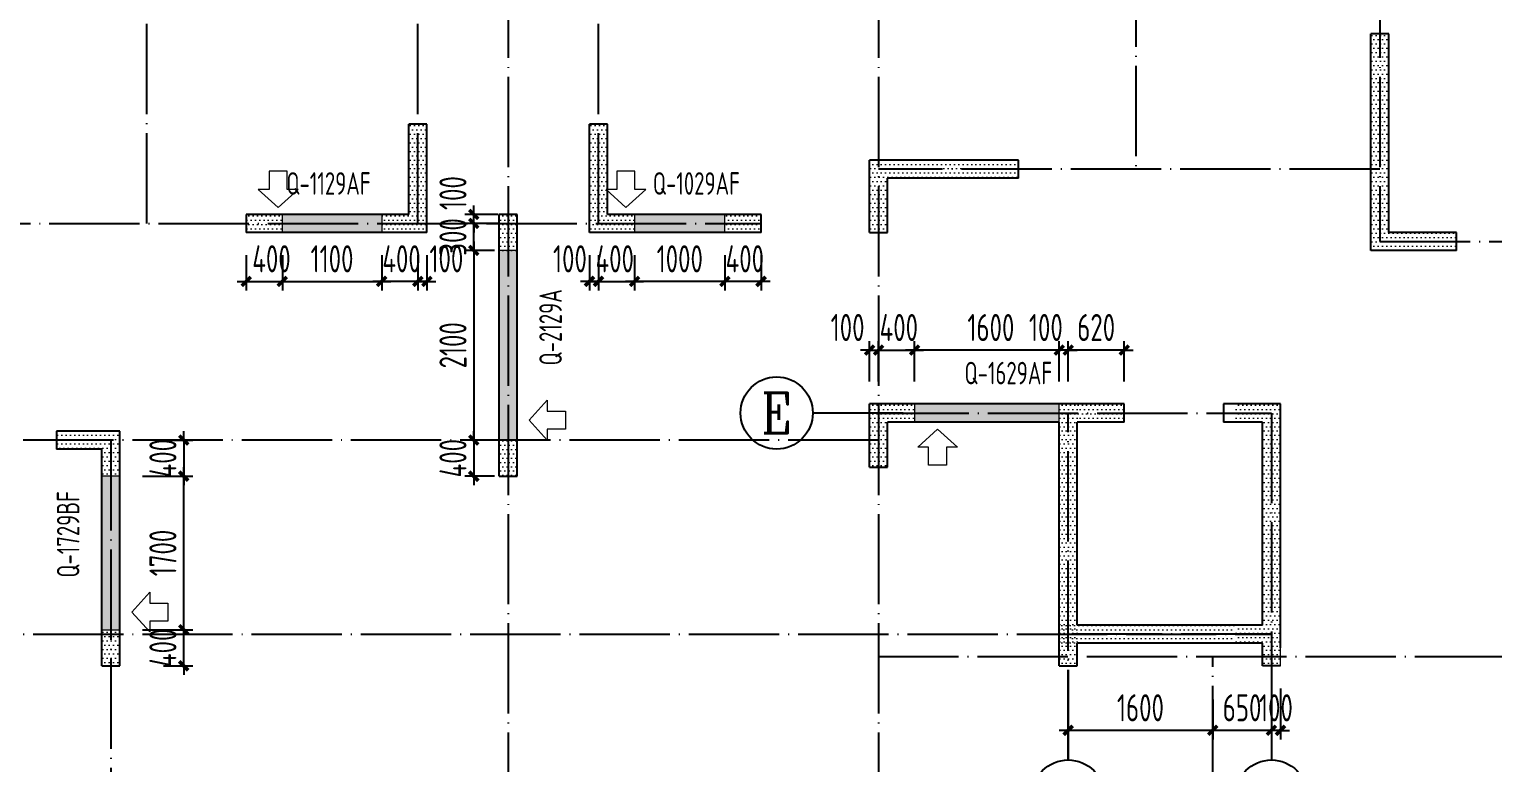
# Model space of a CAD drawing. Extents: x -85320 to 1679916, y -1321939 to 627.
# Drawn here: x 1134817 to 1151019, y -772282 to -764159 of the extents above; entities that cross this region are included whole.
import ezdxf
from ezdxf.enums import TextEntityAlignment as Align

# ---------------------------------------------------------------- set-up
doc = ezdxf.new("R2010")
doc.units = 0
doc.header["$LTSCALE"] = 1000
doc.linetypes.add('DOTE', pattern=[2.42, 2, -0.2, 0.02, -0.2])
for name, color, linetype in [('AXIS', 3, 'Continuous'), ('AXIS_TEXT', 7, 'Continuous'), ('DOTE', 1, 'DOTE'), ('G-06墙-01砼墙', 50, 'Continuous')]:
    doc.layers.add(name, color=color, linetype=linetype)
for name, color, linetype, lineweight in [('DIM', 3, 'Continuous', 0), ('WCOL', 7, 'Continuous', 0), ('WCOL_DE_DIM', 3, 'Continuous', 0), ('WCOL_HATCH', 251, 'Continuous', 0), ('预制墙标注', 2, 'Continuous', 18)]:
    doc.layers.add(name, color=color, linetype=linetype, lineweight=lineweight)
doc.styles.add('_TCH_AXIS', font='COMPLEX', dxfattribs={"bigfont": 'GBCBIG'})
doc.styles.add('COMPLEX', font='COMPLEX')
doc.styles.add('TSSD_Dimension', font='tssdeng.shx', dxfattribs={"width": 0.7, "bigfont": 'hztxt.shx'})
doc.styles.add('TSSD_Rein', font='Tssdeng.shx', dxfattribs={"width": 0.7, "bigfont": 'hztxt.shx'})
doc.styles.add('样式 1', font='yjkeng.shx', dxfattribs={"width": 0.7, "bigfont": 'yjkchn.shx'})
doc.dimstyles.new('TSSD_100_100', dxfattribs={"dimtxt": 300, "dimasz": 100, "dimexe": 100, "dimexo": 250, "dimgap": 100, "dimtad": 1, "dimdec": 0, "dimzin": 0, "dimdsep": 46, "dimtxsty": 'TSSD_Dimension', "dimblk": 'ARCHTICK', "dimblk1": 'ARCHTICK', "dimblk2": 'ARCHTICK', "dimcen": 0, "dimdle": 100, "dimclrt": 7, "dimadec": 0, "dimazin": 0, "dimtfac": 1, "dimtdec": 0, "dimtix": 1, "dimtmove": 2, "dimatfit": 3, "dimfxl": 1, "dimtolj": 1, "dimtzin": 0, "dimarcsym": 0})
doc.dimstyles.new('TSSD_100_100$0', dxfattribs={"dimtxt": 300, "dimasz": 100, "dimexe": 100, "dimexo": 250, "dimgap": 80, "dimtad": 1, "dimdec": 0, "dimzin": 0, "dimdsep": 46, "dimtxsty": 'TSSD_Rein', "dimblk": 'ARCHTICK', "dimcen": 0, "dimdle": 100, "dimclrt": 7, "dimadec": 0, "dimazin": 0, "dimtfac": 1, "dimtdec": 0, "dimtix": 1, "dimtmove": 2, "dimatfit": 3, "dimldrblk": '_TSDBK', "dimfxl": 1, "dimtolj": 1, "dimtzin": 0, "dimarcsym": 0})
pattern_1 = [(0, (-5587162.457, -547627.714), (23.8125, 47.625), [0, -47.625])]

# ---------------------------------------------------------------- blocks, each defined once
blk = doc.blocks.new('_AXISO')
blk.add_circle((0, 0), 0.5)
at = {"layer": 'AXIS_TEXT', "style": 'COMPLEX', "width": 1.041667}
blk.add_attdef('A', text='', height=0.56, dxfattribs=at).set_placement((-0.25, -0.28), (0.25, -0.28), align=Align.FIT)
blk = doc.blocks.new('GFHDF')
at = {"layer": 'AXIS', "color": 0}
for p, q in [((1498502.2, -341336.4), (1497502.2, -341336.4)), ((1500329.7, -344178.8), (1500329.7, -345178.8)), ((1502579.7, -344178.8), (1502579.7, -345178.8))]:
    blk.add_line(p, q, dxfattribs=at)
at = {"layer": 'DOTE', "ltscale": 0.5}
for p, q in [((1501079.7, -331442.1), (1501079.7, -338636.4)), ((1490129.7, -339236.4), (1490129.7, -331564.7)), ((1493129.7, -339236.4), (1493129.7, -331564.7)), ((1494129.7, -331564.7), (1494129.7, -350197.9)), ((1495129.7, -339236.4), (1495129.7, -331564.7)), ((1498229.7, -331564.7), (1498229.7, -350197.9)), ((1503779.7, -331564.7), (1503779.7, -339436.4)), ((1503779.7, -338636.4), (1498229.7, -338636.4)), ((1468479.7, -339236.4), (1496929.7, -339236.4)), ((1503779.7, -339436.4), (1511216.4, -339436.4)), ((1498229.7, -341336.4), (1502579.7, -341336.4)), ((1500329.7, -345178.8), (1500329.7, -341336.4)), ((1502579.7, -341336.4), (1502579.7, -345178.8)), ((1498229.7, -341636.4), (1481958.6, -341636.4)), ((1489729.7, -341636.4), (1489729.7, -350197.9)), ((1471929.7, -343786.4), (1502579.7, -343786.4)), ((1502579.7, -343786.4), (1500329.7, -343786.4)), ((1511216.4, -344036.4), (1498229.7, -344036.4)), ((1501929.7, -350197.9), (1501929.7, -344036.4))]:
    blk.add_line(p, q, dxfattribs=at)
at = {"layer": 'AXIS', "color": 0}
ref = blk.add_blockref('_AXISO', (1497102.2, -341336.4), dxfattribs=dict(at, xscale=800, yscale=800, zscale=800))
ref.add_attrib('A', 'E', dxfattribs={"layer": 'AXIS_TEXT', "color": 0, "height": 445.4, "style": '_TCH_AXIS'}).set_placement((1496932.5, -341559.1), (1497271.9, -341559.1), align=Align.FIT)
ref = blk.add_blockref('_AXISO', (1500329.7, -345578.8), dxfattribs=dict(at, xscale=800, yscale=800, zscale=800))
ref.add_attrib('A', '27', dxfattribs={"layer": 'AXIS_TEXT', "color": 0, "height": 294.28, "style": '_TCH_AXIS'}).set_placement((1500091.5, -345725.9), (1500567.9, -345725.9), align=Align.FIT)
ref = blk.add_blockref('_AXISO', (1502579.7, -345578.8), dxfattribs=dict(at, xscale=800, yscale=800, zscale=800))
ref.add_attrib('A', '30', dxfattribs={"layer": 'AXIS_TEXT', "color": 0, "height": 300.65, "style": '_TCH_AXIS'}).set_placement((1502343.5, -345729.1), (1502815.9, -345729.1), align=Align.FIT)
blk = doc.blocks.new('_ArchTick')
at = {"color": 0, "linetype": 'ByBlock', "const_width": 0.4}
blk.add_lwpolyline([(-0.5, -0.5), (0.5, 0.5)], dxfattribs=at)
blk = doc.blocks.new('*D136')
at = {"layer": 'Defpoints', "color": 0, "transparency": 16777216}
for p in [(1148569, -771209), (1148669, -771209), (1148569, -771923)]:
    blk.add_point(p, dxfattribs=at)
at = {"layer": 'DIM', "color": 0, "lineweight": -2, "transparency": 16777216}
for p, q in [((1148569, -771459), (1148569, -772023)), ((1148669, -771459), (1148669, -772023)), ((1148569, -771923), (1148469, -771923)), ((1148669, -771923), (1148569, -771923)), ((1148669, -771923), (1148769, -771923))]:
    blk.add_line(p, q, dxfattribs=at)
at = {"layer": 'DIM', "color": 0, "lineweight": -2, "transparency": 16777216, "xscale": 100, "yscale": 100, "zscale": 100}
blk.add_blockref('_ArchTick', (1148569, -771923), dxfattribs=at)
at = {"layer": 'DIM', "color": 0, "lineweight": -2, "transparency": 16777216, "xscale": 100, "yscale": 100, "zscale": 100, "rotation": 180}
blk.add_blockref('_ArchTick', (1148669, -771923), dxfattribs=at)
at = {"layer": 'DIM', "color": 7, "transparency": 16777216, "insert": (1148619, -771673), "char_height": 300, "attachment_point": 5, "style": 'TSSD_Dimension'}
blk.add_mtext('\\A1;100', dxfattribs=at)
blk = doc.blocks.new('*D137')
at = {"layer": 'Defpoints', "color": 0, "transparency": 16777216}
for p in [(1147919, -771332), (1148569, -771209), (1147919, -771923)]:
    blk.add_point(p, dxfattribs=at)
at = {"layer": 'DIM', "color": 0, "lineweight": -2, "transparency": 16777216}
for p, q in [((1148569, -771459), (1148569, -772023)), ((1147919, -771582), (1147919, -772023)), ((1148669, -771923), (1147819, -771923))]:
    blk.add_line(p, q, dxfattribs=at)
at = {"layer": 'DIM', "color": 0, "lineweight": -2, "transparency": 16777216, "xscale": 100, "yscale": 100, "zscale": 100, "rotation": 180}
blk.add_blockref('_ArchTick', (1147919, -771923), dxfattribs=at)
at = {"layer": 'DIM', "color": 0, "lineweight": -2, "transparency": 16777216, "xscale": 100, "yscale": 100, "zscale": 100}
blk.add_blockref('_ArchTick', (1148569, -771923), dxfattribs=at)
at = {"layer": 'DIM', "color": 7, "transparency": 16777216, "insert": (1148244, -771673), "char_height": 300, "attachment_point": 5, "style": 'TSSD_Dimension'}
blk.add_mtext('\\A1;650', dxfattribs=at)
blk = doc.blocks.new('*D138')
at = {"layer": 'Defpoints', "color": 0, "transparency": 16777216}
for p in [(1146319, -771332), (1147919, -771332), (1146319, -771923)]:
    blk.add_point(p, dxfattribs=at)
at = {"layer": 'DIM', "color": 0, "lineweight": -2, "transparency": 16777216}
for p, q in [((1146319, -771582), (1146319, -772023)), ((1147919, -771582), (1147919, -772023)), ((1148019, -771923), (1146219, -771923))]:
    blk.add_line(p, q, dxfattribs=at)
at = {"layer": 'DIM', "color": 0, "lineweight": -2, "transparency": 16777216, "xscale": 100, "yscale": 100, "zscale": 100, "rotation": 180}
blk.add_blockref('_ArchTick', (1146319, -771923), dxfattribs=at)
at = {"layer": 'DIM', "color": 0, "lineweight": -2, "transparency": 16777216, "xscale": 100, "yscale": 100, "zscale": 100}
blk.add_blockref('_ArchTick', (1147919, -771923), dxfattribs=at)
at = {"layer": 'DIM', "color": 7, "transparency": 16777216, "insert": (1147119, -771673), "char_height": 300, "attachment_point": 5, "style": 'TSSD_Dimension'}
blk.add_mtext('\\A1;1600', dxfattribs=at)
blk = doc.blocks.new('*D139')
at = {"layer": 'Defpoints', "color": 0, "transparency": 16777216}
for p in [(1146319, -767712), (1146319, -768309), (1146939, -768309)]:
    blk.add_point(p, dxfattribs=at)
at = {"layer": 'DIM', "color": 0, "lineweight": -2, "transparency": 16777216}
for p, q in [((1146319, -768059), (1146319, -767612)), ((1146939, -768059), (1146939, -767612)), ((1146319, -767712), (1146219, -767712)), ((1146939, -767712), (1146319, -767712)), ((1146939, -767712), (1147039, -767712))]:
    blk.add_line(p, q, dxfattribs=at)
at = {"layer": 'DIM', "color": 0, "lineweight": -2, "transparency": 16777216, "xscale": 100, "yscale": 100, "zscale": 100}
blk.add_blockref('_ArchTick', (1146319, -767712), dxfattribs=at)
at = {"layer": 'DIM', "color": 0, "lineweight": -2, "transparency": 16777216, "xscale": 100, "yscale": 100, "zscale": 100, "rotation": 180}
blk.add_blockref('_ArchTick', (1146939, -767712), dxfattribs=at)
at = {"layer": 'DIM', "color": 7, "transparency": 16777216, "insert": (1146629, -767462), "char_height": 300, "attachment_point": 5, "style": 'TSSD_Dimension'}
blk.add_mtext('\\A1;620', dxfattribs=at)
blk = doc.blocks.new('*D140')
at = {"layer": 'Defpoints', "color": 0, "transparency": 16777216}
for p in [(1146219, -767712), (1146219, -768309), (1146319, -768309)]:
    blk.add_point(p, dxfattribs=at)
at = {"layer": 'DIM', "color": 0, "lineweight": -2, "transparency": 16777216}
for p, q in [((1146219, -768059), (1146219, -767612)), ((1146319, -768059), (1146319, -767612)), ((1146219, -767712), (1146119, -767712)), ((1146319, -767712), (1146219, -767712)), ((1146319, -767712), (1146419, -767712))]:
    blk.add_line(p, q, dxfattribs=at)
at = {"layer": 'DIM', "color": 0, "lineweight": -2, "transparency": 16777216, "xscale": 100, "yscale": 100, "zscale": 100}
blk.add_blockref('_ArchTick', (1146219, -767712), dxfattribs=at)
at = {"layer": 'DIM', "color": 0, "lineweight": -2, "transparency": 16777216, "xscale": 100, "yscale": 100, "zscale": 100, "rotation": 180}
blk.add_blockref('_ArchTick', (1146319, -767712), dxfattribs=at)
at = {"layer": 'DIM', "color": 7, "transparency": 16777216, "insert": (1146072, -767462), "char_height": 300, "attachment_point": 5, "style": 'TSSD_Dimension'}
blk.add_mtext('\\A1;100', dxfattribs=at)
blk = doc.blocks.new('*D141')
at = {"layer": 'Defpoints', "color": 0, "transparency": 16777216}
for p in [(1144219, -767712), (1144119, -768309), (1144219, -768309)]:
    blk.add_point(p, dxfattribs=at)
at = {"layer": 'DIM', "color": 0, "lineweight": -2, "transparency": 16777216}
for p, q in [((1144119, -768059), (1144119, -767612)), ((1144219, -768059), (1144219, -767612)), ((1144119, -767712), (1144019, -767712)), ((1144119, -767712), (1144219, -767712)), ((1144219, -767712), (1144319, -767712))]:
    blk.add_line(p, q, dxfattribs=at)
at = {"layer": 'DIM', "color": 0, "lineweight": -2, "transparency": 16777216, "xscale": 100, "yscale": 100, "zscale": 100}
blk.add_blockref('_ArchTick', (1144119, -767712), dxfattribs=at)
at = {"layer": 'DIM', "color": 0, "lineweight": -2, "transparency": 16777216, "xscale": 100, "yscale": 100, "zscale": 100, "rotation": 180}
blk.add_blockref('_ArchTick', (1144219, -767712), dxfattribs=at)
at = {"layer": 'DIM', "color": 7, "transparency": 16777216, "insert": (1143877, -767462), "char_height": 300, "attachment_point": 5, "style": 'TSSD_Dimension'}
blk.add_mtext('\\A1;100', dxfattribs=at)
blk = doc.blocks.new('*D142')
at = {"layer": 'Defpoints', "color": 0, "transparency": 16777216}
for p in [(1144619, -767712), (1144219, -768309), (1144619, -768309)]:
    blk.add_point(p, dxfattribs=at)
at = {"layer": 'DIM', "color": 0, "lineweight": -2, "transparency": 16777216}
for p, q in [((1144219, -768059), (1144219, -767612)), ((1144619, -768059), (1144619, -767612)), ((1144119, -767712), (1144719, -767712))]:
    blk.add_line(p, q, dxfattribs=at)
at = {"layer": 'DIM', "color": 0, "lineweight": -2, "transparency": 16777216, "xscale": 100, "yscale": 100, "zscale": 100, "rotation": 180}
blk.add_blockref('_ArchTick', (1144219, -767712), dxfattribs=at)
at = {"layer": 'DIM', "color": 0, "lineweight": -2, "transparency": 16777216, "xscale": 100, "yscale": 100, "zscale": 100}
blk.add_blockref('_ArchTick', (1144619, -767712), dxfattribs=at)
at = {"layer": 'DIM', "color": 7, "transparency": 16777216, "insert": (1144444, -767462), "char_height": 300, "attachment_point": 5, "style": 'TSSD_Dimension'}
blk.add_mtext('\\A1;400', dxfattribs=at)
blk = doc.blocks.new('*D145')
at = {"layer": 'Defpoints', "color": 0, "transparency": 16777216}
for p in [(1141519, -766409), (1142519, -766409), (1141519, -766951)]:
    blk.add_point(p, dxfattribs=at)
at = {"layer": 'DIM', "color": 0, "lineweight": -2, "transparency": 16777216}
for p, q in [((1141519, -766659), (1141519, -767051)), ((1142519, -766659), (1142519, -767051)), ((1142619, -766951), (1141419, -766951))]:
    blk.add_line(p, q, dxfattribs=at)
at = {"layer": 'DIM', "color": 0, "lineweight": -2, "transparency": 16777216, "xscale": 100, "yscale": 100, "zscale": 100, "rotation": 180}
blk.add_blockref('_ArchTick', (1141519, -766951), dxfattribs=at)
at = {"layer": 'DIM', "color": 0, "lineweight": -2, "transparency": 16777216, "xscale": 100, "yscale": 100, "zscale": 100}
blk.add_blockref('_ArchTick', (1142519, -766951), dxfattribs=at)
at = {"layer": 'DIM', "color": 7, "transparency": 16777216, "insert": (1142019, -766701), "char_height": 300, "attachment_point": 5, "style": 'TSSD_Dimension'}
blk.add_mtext('\\A1;1000', dxfattribs=at)
blk = doc.blocks.new('*D146')
at = {"layer": 'Defpoints', "color": 0, "transparency": 16777216}
for p in [(1141019, -766409), (1141119, -766409), (1141019, -766951)]:
    blk.add_point(p, dxfattribs=at)
at = {"layer": 'DIM', "color": 0, "lineweight": -2, "transparency": 16777216}
for p, q in [((1141019, -766659), (1141019, -767051)), ((1141119, -766659), (1141119, -767051)), ((1141019, -766951), (1140919, -766951)), ((1141119, -766951), (1141019, -766951)), ((1141119, -766951), (1141219, -766951))]:
    blk.add_line(p, q, dxfattribs=at)
at = {"layer": 'DIM', "color": 0, "lineweight": -2, "transparency": 16777216, "xscale": 100, "yscale": 100, "zscale": 100}
blk.add_blockref('_ArchTick', (1141019, -766951), dxfattribs=at)
at = {"layer": 'DIM', "color": 0, "lineweight": -2, "transparency": 16777216, "xscale": 100, "yscale": 100, "zscale": 100, "rotation": 180}
blk.add_blockref('_ArchTick', (1141119, -766951), dxfattribs=at)
at = {"layer": 'DIM', "color": 7, "transparency": 16777216, "insert": (1140803, -766701), "char_height": 300, "attachment_point": 5, "style": 'TSSD_Dimension'}
blk.add_mtext('\\A1;100', dxfattribs=at)
blk = doc.blocks.new('*D156')
at = {"layer": 'Defpoints', "color": 0, "transparency": 16777216}
for p in [(1139738, -766309), (1140260, -766309), (1140219, -766609)]:
    blk.add_point(p, dxfattribs=at)
at = {"layer": 'DIM', "color": 0, "lineweight": -2, "transparency": 16777216}
for p, q in [((1140010, -766309), (1139638, -766309)), ((1139738, -766309), (1139738, -766209)), ((1139738, -766609), (1139738, -766309)), ((1139969, -766609), (1139638, -766609)), ((1139738, -766609), (1139738, -766709))]:
    blk.add_line(p, q, dxfattribs=at)
at = {"layer": 'DIM', "color": 0, "lineweight": -2, "transparency": 16777216, "xscale": 100, "yscale": 100, "zscale": 100}
for p, rotation in [((1139738, -766309), 270), ((1139738, -766609), 90)]:
    blk.add_blockref('_ArchTick', p, dxfattribs=dict(at, rotation=rotation))
at = {"layer": 'DIM', "color": 7, "transparency": 16777216, "insert": (1139508, -766459), "char_height": 300, "attachment_point": 5, "rotation": 90, "style": 'TSSD_Rein'}
blk.add_mtext('\\A1;300', dxfattribs=at)
blk = doc.blocks.new('_TSDBK')
blk.add_line((-1, 0), (0, 0))
at = {"const_width": 0.5}
blk.add_lwpolyline([(-0.7, -0.7), (0.7, 0.7)], dxfattribs=at)
blk = doc.blocks.new('*D157')
at = {"layer": 'Defpoints', "color": 0, "transparency": 16777216}
for p in [(1139738, -766209), (1140260, -766209), (1140260, -766309)]:
    blk.add_point(p, dxfattribs=at)
at = {"layer": 'DIM', "color": 0, "lineweight": -2, "transparency": 16777216}
for p, q in [((1139738, -766209), (1139738, -766109)), ((1140010, -766209), (1139638, -766209)), ((1140010, -766309), (1139638, -766309)), ((1139738, -766309), (1139738, -766209)), ((1139738, -766309), (1139738, -766409))]:
    blk.add_line(p, q, dxfattribs=at)
at = {"layer": 'DIM', "color": 0, "lineweight": -2, "transparency": 16777216, "xscale": 100, "yscale": 100, "zscale": 100}
for p, rotation in [((1139738, -766209), 270), ((1139738, -766309), 90)]:
    blk.add_blockref('_ArchTick', p, dxfattribs=dict(at, rotation=rotation))
at = {"layer": 'DIM', "color": 7, "transparency": 16777216, "insert": (1139508, -765973), "char_height": 300, "attachment_point": 5, "rotation": 90, "style": 'TSSD_Rein'}
blk.add_mtext('\\A1;100', dxfattribs=at)
blk = doc.blocks.new('*D158')
at = {"layer": 'Defpoints', "color": 0, "transparency": 16777216}
for p in [(1136054, -768709), (1135819, -769109), (1136527, -769109)]:
    blk.add_point(p, dxfattribs=at)
at = {"layer": 'DIM', "color": 0, "lineweight": -2, "transparency": 16777216}
for p, q in [((1136527, -768709), (1136527, -768609)), ((1136304, -768709), (1136627, -768709)), ((1136527, -768709), (1136527, -769109)), ((1136069, -769109), (1136627, -769109)), ((1136527, -769109), (1136527, -769209))]:
    blk.add_line(p, q, dxfattribs=at)
at = {"layer": 'DIM', "color": 0, "lineweight": -2, "transparency": 16777216, "xscale": 100, "yscale": 100, "zscale": 100}
for p, rotation in [((1136527, -768709), 270), ((1136527, -769109), 90)]:
    blk.add_blockref('_ArchTick', p, dxfattribs=dict(at, rotation=rotation))
at = {"layer": 'DIM', "color": 7, "transparency": 16777216, "insert": (1136297, -768909), "char_height": 300, "attachment_point": 5, "rotation": 90, "style": 'TSSD_Rein'}
blk.add_mtext('\\A1;400', dxfattribs=at)
blk = doc.blocks.new('*D181')
at = {"layer": 'Defpoints', "color": 0, "transparency": 16777216}
for p in [(1144619, -767712), (1144619, -768309), (1146219, -768309)]:
    blk.add_point(p, dxfattribs=at)
at = {"layer": 'DIM', "color": 0, "lineweight": -2, "transparency": 16777216}
for p, q in [((1144619, -768059), (1144619, -767612)), ((1146219, -768059), (1146219, -767612)), ((1146319, -767712), (1144519, -767712))]:
    blk.add_line(p, q, dxfattribs=at)
at = {"layer": 'DIM', "color": 0, "lineweight": -2, "transparency": 16777216, "xscale": 100, "yscale": 100, "zscale": 100, "rotation": 180}
blk.add_blockref('_ArchTick', (1144619, -767712), dxfattribs=at)
at = {"layer": 'DIM', "color": 0, "lineweight": -2, "transparency": 16777216, "xscale": 100, "yscale": 100, "zscale": 100}
blk.add_blockref('_ArchTick', (1146219, -767712), dxfattribs=at)
at = {"layer": 'DIM', "color": 7, "transparency": 16777216, "insert": (1145463, -767462), "char_height": 300, "attachment_point": 5, "style": 'TSSD_Dimension'}
blk.add_mtext('\\A1;1600', dxfattribs=at)
blk = doc.blocks.new('*D194')
at = {"layer": 'Defpoints', "color": 0, "transparency": 16777216}
for p in [(1141119, -766409), (1141519, -766409), (1141519, -766951)]:
    blk.add_point(p, dxfattribs=at)
at = {"layer": 'DIM', "color": 0, "lineweight": -2, "transparency": 16777216}
for p, q in [((1141119, -766659), (1141119, -767051)), ((1141519, -766659), (1141519, -767051)), ((1141019, -766951), (1141619, -766951))]:
    blk.add_line(p, q, dxfattribs=at)
at = {"layer": 'DIM', "color": 0, "lineweight": -2, "transparency": 16777216, "xscale": 100, "yscale": 100, "zscale": 100, "rotation": 180}
blk.add_blockref('_ArchTick', (1141119, -766951), dxfattribs=at)
at = {"layer": 'DIM', "color": 0, "lineweight": -2, "transparency": 16777216, "xscale": 100, "yscale": 100, "zscale": 100}
blk.add_blockref('_ArchTick', (1141519, -766951), dxfattribs=at)
at = {"layer": 'DIM', "color": 7, "transparency": 16777216, "insert": (1141299, -766701), "char_height": 300, "attachment_point": 5, "style": 'TSSD_Dimension'}
blk.add_mtext('\\A1;400', dxfattribs=at)
blk = doc.blocks.new('*D195')
at = {"layer": 'Defpoints', "color": 0, "transparency": 16777216}
for p in [(1142519, -766409), (1142919, -766409), (1142519, -766951)]:
    blk.add_point(p, dxfattribs=at)
at = {"layer": 'DIM', "color": 0, "lineweight": -2, "transparency": 16777216}
for p, q in [((1142519, -766659), (1142519, -767051)), ((1142919, -766659), (1142919, -767051)), ((1143019, -766951), (1142419, -766951))]:
    blk.add_line(p, q, dxfattribs=at)
at = {"layer": 'DIM', "color": 0, "lineweight": -2, "transparency": 16777216, "xscale": 100, "yscale": 100, "zscale": 100, "rotation": 180}
blk.add_blockref('_ArchTick', (1142519, -766951), dxfattribs=at)
at = {"layer": 'DIM', "color": 0, "lineweight": -2, "transparency": 16777216, "xscale": 100, "yscale": 100, "zscale": 100}
blk.add_blockref('_ArchTick', (1142919, -766951), dxfattribs=at)
at = {"layer": 'DIM', "color": 7, "transparency": 16777216, "insert": (1142739, -766701), "char_height": 300, "attachment_point": 5, "style": 'TSSD_Dimension'}
blk.add_mtext('\\A1;400', dxfattribs=at)
blk = doc.blocks.new('*D196')
at = {"layer": 'Defpoints', "color": 0, "transparency": 16777216}
for p in [(1137619, -766409), (1138719, -766409), (1138719, -766951)]:
    blk.add_point(p, dxfattribs=at)
at = {"layer": 'DIM', "color": 0, "lineweight": -2, "transparency": 16777216}
for p, q in [((1137619, -766659), (1137619, -767051)), ((1138719, -766659), (1138719, -767051)), ((1137519, -766951), (1138819, -766951))]:
    blk.add_line(p, q, dxfattribs=at)
at = {"layer": 'DIM', "color": 0, "lineweight": -2, "transparency": 16777216, "xscale": 100, "yscale": 100, "zscale": 100, "rotation": 180}
blk.add_blockref('_ArchTick', (1137619, -766951), dxfattribs=at)
at = {"layer": 'DIM', "color": 0, "lineweight": -2, "transparency": 16777216, "xscale": 100, "yscale": 100, "zscale": 100}
blk.add_blockref('_ArchTick', (1138719, -766951), dxfattribs=at)
at = {"layer": 'DIM', "color": 7, "transparency": 16777216, "insert": (1138169, -766701), "char_height": 300, "attachment_point": 5, "style": 'TSSD_Dimension'}
blk.add_mtext('\\A1;1100', dxfattribs=at)
blk = doc.blocks.new('*D197')
at = {"layer": 'Defpoints', "color": 0, "transparency": 16777216}
for p in [(1139119, -766409), (1139219, -766409), (1139219, -766951)]:
    blk.add_point(p, dxfattribs=at)
at = {"layer": 'DIM', "color": 0, "lineweight": -2, "transparency": 16777216}
for p, q in [((1139119, -766659), (1139119, -767051)), ((1139219, -766659), (1139219, -767051)), ((1139119, -766951), (1139019, -766951)), ((1139119, -766951), (1139219, -766951)), ((1139219, -766951), (1139319, -766951))]:
    blk.add_line(p, q, dxfattribs=at)
at = {"layer": 'DIM', "color": 0, "lineweight": -2, "transparency": 16777216, "xscale": 100, "yscale": 100, "zscale": 100}
blk.add_blockref('_ArchTick', (1139119, -766951), dxfattribs=at)
at = {"layer": 'DIM', "color": 0, "lineweight": -2, "transparency": 16777216, "xscale": 100, "yscale": 100, "zscale": 100, "rotation": 180}
blk.add_blockref('_ArchTick', (1139219, -766951), dxfattribs=at)
at = {"layer": 'DIM', "color": 7, "transparency": 16777216, "insert": (1139435, -766701), "char_height": 300, "attachment_point": 5, "style": 'TSSD_Dimension'}
blk.add_mtext('\\A1;100', dxfattribs=at)
blk = doc.blocks.new('*D198')
at = {"layer": 'Defpoints', "color": 0, "transparency": 16777216}
for p in [(1138719, -766409), (1139119, -766409), (1138719, -766951)]:
    blk.add_point(p, dxfattribs=at)
at = {"layer": 'DIM', "color": 0, "lineweight": -2, "transparency": 16777216}
for p, q in [((1138719, -766659), (1138719, -767051)), ((1139119, -766659), (1139119, -767051)), ((1139219, -766951), (1138619, -766951))]:
    blk.add_line(p, q, dxfattribs=at)
at = {"layer": 'DIM', "color": 0, "lineweight": -2, "transparency": 16777216, "xscale": 100, "yscale": 100, "zscale": 100, "rotation": 180}
blk.add_blockref('_ArchTick', (1138719, -766951), dxfattribs=at)
at = {"layer": 'DIM', "color": 0, "lineweight": -2, "transparency": 16777216, "xscale": 100, "yscale": 100, "zscale": 100}
blk.add_blockref('_ArchTick', (1139119, -766951), dxfattribs=at)
at = {"layer": 'DIM', "color": 7, "transparency": 16777216, "insert": (1138939, -766701), "char_height": 300, "attachment_point": 5, "style": 'TSSD_Dimension'}
blk.add_mtext('\\A1;400', dxfattribs=at)
blk = doc.blocks.new('*D199')
at = {"layer": 'Defpoints', "color": 0, "transparency": 16777216}
for p in [(1137219, -766409), (1137619, -766409), (1137619, -766951)]:
    blk.add_point(p, dxfattribs=at)
at = {"layer": 'DIM', "color": 0, "lineweight": -2, "transparency": 16777216}
for p, q in [((1137219, -766659), (1137219, -767051)), ((1137619, -766659), (1137619, -767051)), ((1137119, -766951), (1137719, -766951))]:
    blk.add_line(p, q, dxfattribs=at)
at = {"layer": 'DIM', "color": 0, "lineweight": -2, "transparency": 16777216, "xscale": 100, "yscale": 100, "zscale": 100, "rotation": 180}
blk.add_blockref('_ArchTick', (1137219, -766951), dxfattribs=at)
at = {"layer": 'DIM', "color": 0, "lineweight": -2, "transparency": 16777216, "xscale": 100, "yscale": 100, "zscale": 100}
blk.add_blockref('_ArchTick', (1137619, -766951), dxfattribs=at)
at = {"layer": 'DIM', "color": 7, "transparency": 16777216, "insert": (1137499, -766701), "char_height": 300, "attachment_point": 5, "style": 'TSSD_Dimension'}
blk.add_mtext('\\A1;400', dxfattribs=at)
blk = doc.blocks.new('*D200')
at = {"layer": 'Defpoints', "color": 0, "transparency": 16777216}
for p in [(1140219, -766609), (1139738, -768709), (1140260, -768709)]:
    blk.add_point(p, dxfattribs=at)
at = {"layer": 'DIM', "color": 0, "lineweight": -2, "transparency": 16777216}
for p, q in [((1139969, -766609), (1139638, -766609)), ((1139738, -766509), (1139738, -768809)), ((1140010, -768709), (1139638, -768709))]:
    blk.add_line(p, q, dxfattribs=at)
at = {"layer": 'DIM', "color": 0, "lineweight": -2, "transparency": 16777216, "xscale": 100, "yscale": 100, "zscale": 100}
for p, rotation in [((1139738, -766609), 90), ((1139738, -768709), 270)]:
    blk.add_blockref('_ArchTick', p, dxfattribs=dict(at, rotation=rotation))
at = {"layer": 'DIM', "color": 7, "transparency": 16777216, "insert": (1139508, -767659), "char_height": 300, "attachment_point": 5, "rotation": 90, "style": 'TSSD_Rein'}
blk.add_mtext('\\A1;2100', dxfattribs=at)
blk = doc.blocks.new('*D201')
at = {"layer": 'Defpoints', "color": 0, "transparency": 16777216}
for p in [(1140219, -768709), (1139738, -769109), (1140219, -769109)]:
    blk.add_point(p, dxfattribs=at)
at = {"layer": 'DIM', "color": 0, "lineweight": -2, "transparency": 16777216}
for p, q in [((1139738, -768709), (1139738, -768609)), ((1139969, -768709), (1139638, -768709)), ((1139738, -768709), (1139738, -769109)), ((1139969, -769109), (1139638, -769109)), ((1139738, -769109), (1139738, -769209))]:
    blk.add_line(p, q, dxfattribs=at)
at = {"layer": 'DIM', "color": 0, "lineweight": -2, "transparency": 16777216, "xscale": 100, "yscale": 100, "zscale": 100}
for p, rotation in [((1139738, -768709), 270), ((1139738, -769109), 90)]:
    blk.add_blockref('_ArchTick', p, dxfattribs=dict(at, rotation=rotation))
at = {"layer": 'DIM', "color": 7, "transparency": 16777216, "insert": (1139508, -768909), "char_height": 300, "attachment_point": 5, "rotation": 90, "style": 'TSSD_Rein'}
blk.add_mtext('\\A1;400', dxfattribs=at)
blk = doc.blocks.new('*D202')
at = {"layer": 'Defpoints', "color": 0, "transparency": 16777216}
for p in [(1135819, -769109), (1136527, -769109), (1136054, -770809)]:
    blk.add_point(p, dxfattribs=at)
at = {"layer": 'DIM', "color": 0, "lineweight": -2, "transparency": 16777216}
for p, q in [((1136527, -770909), (1136527, -769009)), ((1136069, -769109), (1136627, -769109)), ((1136304, -770809), (1136627, -770809))]:
    blk.add_line(p, q, dxfattribs=at)
at = {"layer": 'DIM', "color": 0, "lineweight": -2, "transparency": 16777216, "xscale": 100, "yscale": 100, "zscale": 100}
for p, rotation in [((1136527, -769109), 90), ((1136527, -770809), 270)]:
    blk.add_blockref('_ArchTick', p, dxfattribs=dict(at, rotation=rotation))
at = {"layer": 'DIM', "color": 7, "transparency": 16777216, "insert": (1136297, -769959), "char_height": 300, "attachment_point": 5, "rotation": 90, "style": 'TSSD_Rein'}
blk.add_mtext('\\A1;1700', dxfattribs=at)
blk = doc.blocks.new('*D203')
at = {"layer": 'Defpoints', "color": 0, "transparency": 16777216}
for p in [(1135819, -770809), (1136527, -770809), (1136054, -771209)]:
    blk.add_point(p, dxfattribs=at)
at = {"layer": 'DIM', "color": 0, "lineweight": -2, "transparency": 16777216}
for p, q in [((1136527, -770809), (1136527, -770709)), ((1136069, -770809), (1136627, -770809)), ((1136527, -771209), (1136527, -770809)), ((1136304, -771209), (1136627, -771209)), ((1136527, -771209), (1136527, -771309))]:
    blk.add_line(p, q, dxfattribs=at)
at = {"layer": 'DIM', "color": 0, "lineweight": -2, "transparency": 16777216, "xscale": 100, "yscale": 100, "zscale": 100}
for p, rotation in [((1136527, -770809), 270), ((1136527, -771209), 90)]:
    blk.add_blockref('_ArchTick', p, dxfattribs=dict(at, rotation=rotation))
at = {"layer": 'DIM', "color": 7, "transparency": 16777216, "insert": (1136297, -771009), "char_height": 300, "attachment_point": 5, "rotation": 90, "style": 'TSSD_Rein'}
blk.add_mtext('\\A1;400', dxfattribs=at)

msp = doc.modelspace()

# ---------------------------------------------------------------- hatches: boundary and pattern name
at = {"layer": 'WCOL_DE_DIM'}
h = msp.add_hatch(color=6, dxfattribs=at)
h.dxf.hatch_style = 1
h.paths.add_polyline_path([(1137619.045, -766208.84), (1138719.046, -766208.84), (1138719.046, -766408.84), (1137619.045, -766408.84)])
h = msp.add_hatch(color=6, dxfattribs=at)
h.dxf.hatch_style = 1
h.paths.add_polyline_path([(1142519.043, -766208.84), (1141519.043, -766208.84), (1141519.043, -766408.84), (1142519.043, -766408.84)])
h = msp.add_hatch(color=6, dxfattribs=at)
h.dxf.hatch_style = 1
h.paths.add_polyline_path([(1140219.045, -766608.84), (1140019.045, -766608.84), (1140019.045, -768708.839), (1140219.045, -768708.839)])
h = msp.add_hatch(color=6, dxfattribs=at)
h.dxf.hatch_style = 1
h.paths.add_polyline_path([(1146219.043, -768308.839), (1144619.043, -768308.839), (1144619.043, -768508.839), (1146219.043, -768508.839)])
h = msp.add_hatch(color=6, dxfattribs=at)
h.dxf.hatch_style = 1
h.paths.add_polyline_path([(1135819.045, -769108.84), (1135619.045, -769108.84), (1135619.045, -770808.84), (1135819.045, -770808.84)])
at = {"layer": 'WCOL_HATCH'}
h = msp.add_hatch(dxfattribs=at)
h.set_pattern_fill('DOTS', color=256, scale=30, style=0)
h.set_pattern_definition(pattern_1)
h.paths.add_polyline_path([(1149869.043, -764608.84), (1149669.043, -764608.84), (1149669.043, -764208.84), (1149869.043, -764208.84)], flags=0)
h = msp.add_hatch(dxfattribs=at)
h.set_pattern_fill('DOTS', color=256, scale=30, style=0)
h.set_pattern_definition(pattern_1)
h.paths.add_polyline_path([(1150619.044, -766408.84), (1150619.044, -766608.84), (1149669.043, -766608.84), (1149669.043, -764608.84), (1149869.043, -764608.84), (1149869.043, -766408.84)])
h = msp.add_hatch(dxfattribs=at)
h.set_pattern_fill('DOTS', color=256, scale=30, style=0)
h.set_pattern_definition(pattern_1)
h.paths.add_polyline_path([(1139219.044, -765908.84), (1139019.044, -765908.84), (1139019.045, -765208.84), (1139219.045, -765208.84)])
h = msp.add_hatch(dxfattribs=at)
h.set_pattern_fill('DOTS', color=256, scale=30, style=0)
h.set_pattern_definition(pattern_1)
h.paths.add_polyline_path([(1141219.043, -765908.84), (1141019.043, -765908.84), (1141019.045, -765208.84), (1141219.045, -765208.84)])
h = msp.add_hatch(dxfattribs=at)
h.set_pattern_fill('DOTS', color=256, scale=30, style=0)
h.set_pattern_definition(pattern_1)
h.paths.add_polyline_path([(1145369.043, -765608.84), (1145369.043, -765808.84), (1144319.043, -765808.84), (1144319.043, -766408.84), (1144119.043, -766408.84), (1144119.043, -765608.84)])
h = msp.add_hatch(dxfattribs=at)
h.set_pattern_fill('DOTS', color=256, scale=30, style=0)
h.set_pattern_definition(pattern_1)
h.paths.add_polyline_path([(1145369.043, -765808.84), (1145369.043, -765608.84), (1145769.043, -765608.84), (1145769.043, -765808.84)], flags=0)
h = msp.add_hatch(dxfattribs=at)
h.set_pattern_fill('DOTS', color=256, scale=30, style=0)
h.set_pattern_definition(pattern_1)
h.paths.add_polyline_path([(1139219.045, -766408.84), (1138719.045, -766408.84), (1138719.045, -766208.84), (1139019.045, -766208.84), (1139019.045, -765908.84), (1139219.045, -765908.84)], flags=0)
h = msp.add_hatch(dxfattribs=at)
h.set_pattern_fill('DOTS', color=256, scale=30, style=0)
h.set_pattern_definition(pattern_1)
h.paths.add_polyline_path([(1141019.043, -766408.84), (1141519.043, -766408.84), (1141519.043, -766208.84), (1141219.043, -766208.84), (1141219.043, -765908.84), (1141019.043, -765908.84)], flags=0)
h = msp.add_hatch(dxfattribs=at)
h.set_pattern_fill('DOTS', color=256, scale=30, style=0)
h.set_pattern_definition(pattern_1)
h.paths.add_polyline_path([(1137219.045, -766408.84), (1137219.045, -766208.84), (1137619.045, -766208.84), (1137619.045, -766408.84)], flags=0)
h = msp.add_hatch(dxfattribs=at)
h.set_pattern_fill('DOTS', color=256, scale=30, style=0)
h.set_pattern_definition(pattern_1)
h.paths.add_polyline_path([(1140219.045, -766608.84), (1140019.045, -766608.84), (1140019.045, -766208.84), (1140219.045, -766208.84)], flags=0)
h = msp.add_hatch(dxfattribs=at)
h.set_pattern_fill('DOTS', color=256, scale=30, style=0)
h.set_pattern_definition(pattern_1)
h.paths.add_polyline_path([(1142519.043, -766408.84), (1142519.043, -766208.84), (1142919.043, -766208.84), (1142919.043, -766408.84)], flags=0)
h = msp.add_hatch(dxfattribs=at)
h.set_pattern_fill('DOTS', color=256, scale=30, style=0)
h.set_pattern_definition(pattern_1)
h.paths.add_polyline_path([(1144619.043, -768308.839), (1144619.043, -768508.839), (1144319.043, -768508.839), (1144319.043, -769008.839), (1144119.043, -769008.839), (1144119.043, -768308.839)], flags=0)
h = msp.add_hatch(dxfattribs=at)
h.set_pattern_fill('DOTS', color=256, scale=30, style=0)
h.set_pattern_definition(pattern_1)
h.paths.add_polyline_path([(1146419.043, -768308.839), (1146419.043, -771208.839), (1146219.043, -771208.839), (1146219.043, -768308.839)])
h = msp.add_hatch(dxfattribs=at)
h.set_pattern_fill('DOTS', color=256, scale=30, style=0)
h.set_pattern_definition([(0, (-5587032.457, -547627.714), (23.8125, 47.625), [0, -47.625])])
h.paths.add_polyline_path([(1146939.043, -768508.839), (1146419.043, -768508.839), (1146419.043, -768308.839), (1146939.043, -768308.839)])
h = msp.add_hatch(dxfattribs=at)
h.set_pattern_fill('DOTS', color=256, scale=30, style=0)
h.set_pattern_definition(pattern_1)
h.paths.add_polyline_path([(1148669.043, -768308.839), (1148669.043, -770758.84), (1148469.043, -770758.84), (1148469.043, -768508.839), (1148169.043, -768508.839), (1148169.043, -768308.839)])
h = msp.add_hatch(dxfattribs=at)
h.set_pattern_fill('DOTS', color=256, scale=30, style=0)
h.set_pattern_definition(pattern_1)
h.paths.add_polyline_path([(1135819.045, -768608.839), (1135819.045, -769108.84), (1135619.045, -769108.84), (1135619.045, -768808.84), (1135119.045, -768808.84), (1135119.045, -768608.839)], flags=0)
h = msp.add_hatch(dxfattribs=at)
h.set_pattern_fill('DOTS', color=256, scale=30, style=0)
h.set_pattern_definition([(0, (-5587162.457, -547927.714), (23.8125, 47.625), [0, -47.625])])
h.paths.add_polyline_path([(1140219.045, -769108.839), (1140019.045, -769108.839), (1140019.045, -768708.839), (1140219.045, -768708.839)], flags=0)
h = msp.add_hatch(dxfattribs=at)
h.set_pattern_fill('DOTS', color=256, scale=30, style=0)
h.set_pattern_definition([(0, (-5587162.457, -548427.714), (23.8125, 47.625), [0, -47.625])])
h.paths.add_polyline_path([(1135819.045, -771208.84), (1135619.045, -771208.84), (1135619.045, -770808.84), (1135819.045, -770808.84)], flags=0)
h = msp.add_hatch(dxfattribs=at)
h.set_pattern_fill('DOTS', color=256, scale=30, style=0)
h.set_pattern_definition([(0, (-5586832.457, -549877.714), (23.8125, 47.625), [0, -47.625])])
h.paths.add_polyline_path([(1148169.043, -770758.84), (1146219.043, -770758.84), (1146219.043, -770958.84), (1148169.043, -770958.84)])
h = msp.add_hatch(dxfattribs=at)
h.set_pattern_fill('DOTS', color=256, scale=30, style=0)
h.set_pattern_definition(pattern_1)
edge = h.paths.add_edge_path()
edge.add_line((1148469.043, -771208.839), (1148469.043, -770958.84))
edge.add_line((1148469.043, -770958.84), (1148169.043, -770958.84))
edge.add_line((1148169.043, -770958.84), (1148169.043, -770758.84))
edge.add_line((1148169.043, -770758.84), (1148669.043, -770758.84))
edge.add_line((1148669.043, -770758.84), (1148669.043, -771008.84))
h = msp.add_hatch(dxfattribs=at)
h.set_pattern_fill('DOTS', color=256, scale=30, style=0)
h.set_pattern_definition(pattern_1)
h.paths.add_polyline_path([(1148469.043, -771008.84), (1148669.043, -771008.84), (1148669.044, -771108.84), (1148469.043, -771108.84)])
h.paths.add_polyline_path([(1148469.043, -771108.84), (1148669.044, -771108.84), (1148669.044, -771208.839), (1148469.043, -771208.839)])

# ---------------------------------------------------------------- linework, layer by layer
at = {"layer": 'G-06墙-01砼墙'}
for p, q in [((1149669.043, -766608.84), (1149669.043, -764208.84)), ((1149869.043, -764208.84), (1149669.043, -764208.84)), ((1149869.043, -766408.84), (1149869.043, -764208.84)), ((1139019.045, -766208.84), (1139019.045, -765208.84)), ((1139219.045, -765208.84), (1139019.045, -765208.84)), ((1139219.045, -766408.84), (1139219.045, -765208.84)), ((1141019.045, -766408.84), (1141019.045, -765208.84)), ((1141219.045, -765208.84), (1141019.045, -765208.84)), ((1141219.045, -766208.84), (1141219.045, -765208.84)), ((1144119.043, -766408.84), (1144119.043, -765608.84)), ((1145769.043, -765608.84), (1144119.043, -765608.84)), ((1145769.043, -765808.84), (1145769.043, -765608.84)), ((1144319.043, -766408.84), (1144319.043, -765808.84)), ((1145769.043, -765808.84), (1144319.043, -765808.84)), ((1139019.045, -766208.84), (1137219.045, -766208.84)), ((1137219.045, -766208.84), (1137219.045, -766408.84)), ((1140019.045, -769108.839), (1140019.045, -766208.84)), ((1140219.045, -766208.84), (1140019.045, -766208.84)), ((1140219.045, -769108.839), (1140219.045, -766208.84)), ((1142919.043, -766208.84), (1141219.045, -766208.84)), ((1142919.043, -766408.84), (1142919.043, -766208.84)), ((1139219.045, -766408.84), (1137219.045, -766408.84)), ((1142919.043, -766408.84), (1141019.045, -766408.84)), ((1144119.043, -766408.84), (1144319.043, -766408.84)), ((1150619.044, -766408.84), (1149869.043, -766408.84)), ((1150619.044, -766608.84), (1150619.044, -766408.84)), ((1150619.044, -766608.84), (1149669.043, -766608.84)), ((1144119.043, -769008.839), (1144119.043, -768308.839)), ((1146419.043, -768308.839), (1144119.043, -768308.839)), ((1146939.043, -768308.839), (1146419.043, -768308.839)), ((1146939.043, -768508.839), (1146939.043, -768308.839)), ((1148669.043, -768308.839), (1148039.043, -768308.839)), ((1148039.043, -768308.839), (1148039.043, -768508.839)), ((1148669.043, -770758.84), (1148669.043, -768308.839)), ((1135819.045, -768608.839), (1135119.045, -768608.839)), ((1135119.045, -768608.839), (1135119.045, -768808.84)), ((1135819.045, -771208.84), (1135819.045, -768608.839)), ((1144319.043, -769008.839), (1144319.043, -768508.839)), ((1146219.043, -768508.839), (1144319.043, -768508.839)), ((1146219.043, -770758.84), (1146219.043, -768508.839)), ((1146939.043, -768508.839), (1146419.043, -768508.839)), ((1146419.043, -770758.84), (1146419.043, -768508.839)), ((1148469.043, -768508.839), (1148039.043, -768508.839)), ((1148469.043, -770758.84), (1148469.043, -768508.839)), ((1135619.045, -768808.84), (1135119.045, -768808.84)), ((1135619.045, -771208.84), (1135619.045, -768808.84)), ((1144119.043, -769008.839), (1144319.043, -769008.839)), ((1140019.045, -769108.839), (1140219.045, -769108.839)), ((1146219.043, -771208.839), (1146219.043, -770758.84)), ((1148469.043, -770758.84), (1146419.043, -770758.84)), ((1148669.043, -771008.84), (1148669.043, -770758.84)), ((1148469.043, -770958.84), (1146419.043, -770958.84)), ((1146419.043, -771208.839), (1146419.043, -770958.84)), ((1148469.043, -771208.839), (1148469.043, -770958.84)), ((1148669.044, -771008.84), (1148669.043, -771008.84)), ((1135619.045, -771208.84), (1135819.045, -771208.84)), ((1146219.043, -771208.839), (1146419.043, -771208.839)), ((1148669.044, -771208.84), (1148469.043, -771208.839))]:
    msp.add_line(p, q, dxfattribs=at)
at = {"layer": 'WCOL'}
for points in [[(1137792.97, -765931.883), (1137672.97, -765931.883), (1137672.97, -765731.883), (1137472.97, -765731.883), (1137472.97, -765931.883), (1137352.97, -765931.883), (1137572.97, -766131.883), (1137792.97, -765931.883)], [(1141642.967, -765931.883), (1141522.967, -765931.883), (1141522.967, -765731.883), (1141322.967, -765731.883), (1141322.967, -765931.883), (1141202.967, -765931.883), (1141422.967, -766131.883), (1141642.967, -765931.883)], [(1140552.05, -768267.852), (1140552.05, -768387.852), (1140752.05, -768387.852), (1140752.05, -768587.852), (1140552.05, -768587.852), (1140552.05, -768707.852), (1140352.05, -768487.852), (1140552.05, -768267.852)], [(1145092.968, -768785.797), (1144972.968, -768785.797), (1144972.968, -768985.797), (1144772.968, -768985.797), (1144772.968, -768785.797), (1144652.968, -768785.797), (1144872.968, -768585.797), (1145092.968, -768785.797)], [(1136152.049, -770393.463), (1136152.049, -770513.463), (1136352.049, -770513.463), (1136352.049, -770713.463), (1136152.049, -770713.463), (1136152.049, -770833.463), (1135952.049, -770613.463), (1136152.049, -770393.463)], [(1148669.043, -771208.839), (1148669.044, -771208.84), (1148669.044, -771008.84), (1148669.044, -771008.84)]]:
    msp.add_lwpolyline(points, dxfattribs=at)
at = {"layer": 'WCOL_DE_DIM'}
for points in [[(1137619.045, -766208.84), (1138719.046, -766208.84), (1138719.046, -766408.84), (1137619.045, -766408.84)], [(1142519.043, -766208.84), (1141519.043, -766208.84), (1141519.043, -766408.84), (1142519.043, -766408.84)], [(1140219.045, -766608.84), (1140019.045, -766608.84), (1140019.045, -768708.839), (1140219.045, -768708.839)], [(1146219.043, -768308.839), (1144619.043, -768308.839), (1144619.043, -768508.839), (1146219.043, -768508.839)], [(1135819.045, -769108.84), (1135619.045, -769108.84), (1135619.045, -770808.84), (1135819.045, -770808.84)]]:
    msp.add_lwpolyline(points, close=True, dxfattribs=at)

# ---------------------------------------------------------------- block references
at = {"layer": 'AXIS'}
msp.add_blockref('GFHDF', (-354010.676, -427072.411), dxfattribs=at)

# ---------------------------------------------------------------- texts
at = {"layer": '预制墙标注', "linetype": 'Continuous', "style": '样式 1', "width": 0.7}
for s, rotation, p in [('Q-1129AF', 359.9999975, (1137663.484, -765741.349)), ('Q-1029AF', 359.9999975, (1141720.969, -765741.349)), ('Q-2129A', 90.0000025, (1140463.739, -767882.085)), ('Q-1629AF', 359.9999975, (1145170.97, -767841.348)), ('Q-1729BF', 90.0000025, (1135122.65, -770232.085))]:
    msp.add_text(s, height=250, rotation=rotation, dxfattribs=at).set_placement(p, align=Align.TOP_LEFT)

# ---------------------------------------------------------------- dimensions: what is measured, and where the dimension line sits
at = {"layer": 'DIM'}
for base, p1, p2, angle, dimstyle, picture, middle in [((1139738.031, -766208.84), (1140259.911, -766308.84), (1140259.911, -766208.84), 90, 'TSSD_100_100$0', '*D157', (1139508.031, -765972.869)), ((1138719.046, -766951.159), (1139119.045, -766408.84), (1138719.046, -766408.84), 180, 'TSSD_100_100', '*D198', (1138939.269, -766701.159)), ((1141019.045, -766951.159), (1141119.044, -766408.84), (1141019.045, -766408.84), 180, 'TSSD_100_100', '*D146', (1140803.175, -766701.159)), ((1142519.043, -766951.159), (1142919.042, -766408.84), (1142519.043, -766408.84), 180, 'TSSD_100_100', '*D195', (1142739.266, -766701.159)), ((1144219.044, -767711.964), (1144119.043, -768308.839), (1144219.044, -768308.839), 180, 'TSSD_100_100', '*D141', (1143877.12, -767461.964)), ((1144619.043, -767711.964), (1144219.044, -768308.839), (1144619.043, -768308.839), 180, 'TSSD_100_100', '*D142', (1144443.695, -767461.964)), ((1144619.043, -767711.964), (1146219.043, -768308.839), (1144619.043, -768308.839), 180, 'TSSD_100_100', '*D181', (1145463.189, -767461.964)), ((1146219.043, -767711.964), (1146319.044, -768308.839), (1146219.043, -768308.839), 180, 'TSSD_100_100', '*D140', (1146071.966, -767461.964))]:
    dim = msp.add_linear_dim(base=base, p1=p1, p2=p2, angle=angle, dimstyle=dimstyle, dxfattribs=at)
    dim.commit()
    dim.dimension.update_dxf_attribs({"geometry": picture, "text_midpoint": middle, "dimtype": 160})
for base, p1, p2, angle, dimstyle, picture, middle in [((1139738.031, -766308.84), (1140219.043, -766608.84), (1140259.911, -766308.84), 90, 'TSSD_100_100$0', '*D156', (1139508.031, -766458.84)), ((1141519.043, -766951.159), (1142519.043, -766408.84), (1141519.043, -766408.84), 180, 'TSSD_100_100', '*D145', (1142019.043, -766701.159)), ((1139738.031, -768708.839), (1140219.043, -766608.84), (1140259.911, -768708.839), 270, 'TSSD_100_100$0', '*D200', (1139508.031, -767658.84)), ((1146319.044, -767711.964), (1146939.043, -768308.839), (1146319.044, -768308.839), 180, 'TSSD_100_100', '*D139', (1146629.043, -767461.964)), ((1136526.675, -769108.84), (1136053.569, -768708.84), (1135819.045, -769108.84), 90, 'TSSD_100_100$0', '*D158', (1136296.675, -768908.84)), ((1139738.031, -769108.839), (1140219.043, -768708.839), (1140219.043, -769108.839), 270, 'TSSD_100_100$0', '*D201', (1139508.031, -768908.839)), ((1136526.675, -769108.84), (1136053.569, -770808.84), (1135819.045, -769108.84), 270, 'TSSD_100_100$0', '*D202', (1136296.675, -769958.84)), ((1136526.675, -770808.84), (1136053.569, -771208.84), (1135819.045, -770808.84), 270, 'TSSD_100_100$0', '*D203', (1136296.675, -771008.84)), ((1146319.044, -771922.79), (1147919.044, -771331.724), (1146319.044, -771331.724), 180, 'TSSD_100_100', '*D138', (1147119.044, -771672.79)), ((1147919.044, -771922.79), (1148569.044, -771208.839), (1147919.044, -771331.724), 180, 'TSSD_100_100', '*D137', (1148244.044, -771672.79)), ((1148569.044, -771922.79), (1148669.044, -771208.84), (1148569.044, -771208.839), 180, 'TSSD_100_100', '*D136', (1148619.044, -771672.79))]:
    dim = msp.add_linear_dim(base=base, p1=p1, p2=p2, angle=angle, dimstyle=dimstyle, dxfattribs=at)
    dim.commit()
    dim.dimension.update_dxf_attribs({"geometry": picture, "text_midpoint": middle})
for base, p1, p2, picture, middle in [((1137619.045, -766951.159), (1137219.045, -766408.84), (1137619.045, -766408.84), '*D199', (1137498.823, -766701.159)), ((1139219.045, -766951.159), (1139119.045, -766408.84), (1139219.045, -766408.84), '*D197', (1139434.914, -766701.159)), ((1141519.043, -766951.159), (1141119.044, -766408.84), (1141519.043, -766408.84), '*D194', (1141298.82, -766701.159))]:
    dim = msp.add_linear_dim(base=base, p1=p1, p2=p2, dimstyle='TSSD_100_100', dxfattribs=at)
    dim.commit()
    dim.dimension.update_dxf_attribs({"geometry": picture, "text_midpoint": middle, "dimtype": 160})
dim = msp.add_linear_dim(base=(1138719.046, -766951.159), p1=(1137619.045, -766408.84), p2=(1138719.046, -766408.84), dimstyle='TSSD_100_100', dxfattribs=at)
dim.commit()
dim.dimension.update_dxf_attribs({"geometry": '*D196', "text_midpoint": (1138169.045, -766701.159)})

doc.saveas('drawing.dxf')
